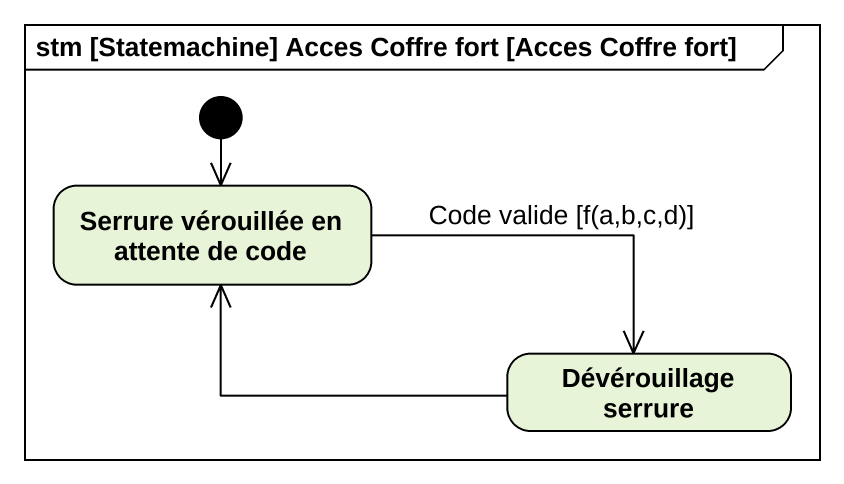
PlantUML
@startuml
mainframe stm [Statemachine] Acces Coffre fort [Acces Coffre fort]
hide empty description
state "Serrure vérouillée en attente de code" as Serrure_vérouillée_en
state "Dévérouillage serrure" as Dévérouillage_serrure
[*] --> Serrure_vérouillée_en
Serrure_vérouillée_en -right-> Dévérouillage_serrure : Code valide [f(a,b,c,d)]
Dévérouillage_serrure -left-> Serrure_vérouillée_en
@enduml
